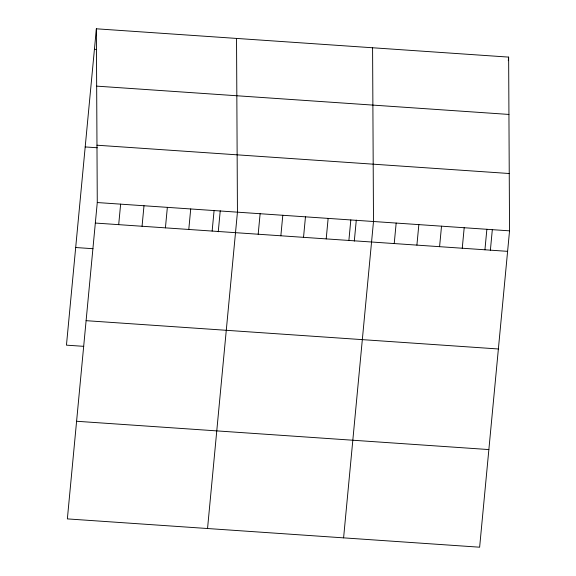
<?xml version="1.0" encoding="UTF-8"?>
<svg xmlns="http://www.w3.org/2000/svg" width="576" height="576" viewBox="0 0 576 576"><rect width="100%" height="100%" fill="white"/><g stroke="black" fill="none" stroke-linecap="round" stroke-linejoin="round"><path stroke-width="0.86" d="M96.365 28.8L97.272 202.543L67.363 518.897L479.635 547.2L509.544 230.846L508.637 57.103L96.365 28.8L66.456 345.154L83.765 346.342M118.692 224.647L120.636 204.149M142.056 226.253L143.993 205.747M165.42 227.858L167.357 207.353M188.784 229.464L190.721 208.958M212.141 231.062L214.085 210.564M218.254 231.782L220.241 210.787M207.54 528.523L237.442 212.162L236.534 38.426M258.178 234.223L260.122 213.718M280.858 235.778L282.794 215.28M303.53 237.341L305.467 216.835M326.203 238.896L328.14 218.39M348.883 240.451L350.82 219.946M354.305 241.121L356.292 220.126M343.591 537.862L373.493 221.501L372.586 47.765M394.229 243.562L396.166 223.063M416.902 245.124L418.846 224.618M439.582 246.679L441.518 226.174M462.254 248.234L464.191 227.729M484.927 249.79L486.871 229.284M490.356 250.459L492.343 229.471M508.298 60.667L508.637 57.103M94.421 49.306L96.156 49.421M96.66 86.134L508.932 114.437M96.97 145.21L509.242 173.513M85.198 146.938L97.308 147.766M97.272 202.543L509.544 230.846M95.335 223.049L507.607 251.345M75.686 247.522L92.988 248.71M86.105 320.674L498.377 348.977M76.594 421.265L488.866 449.568"/></g></svg>
